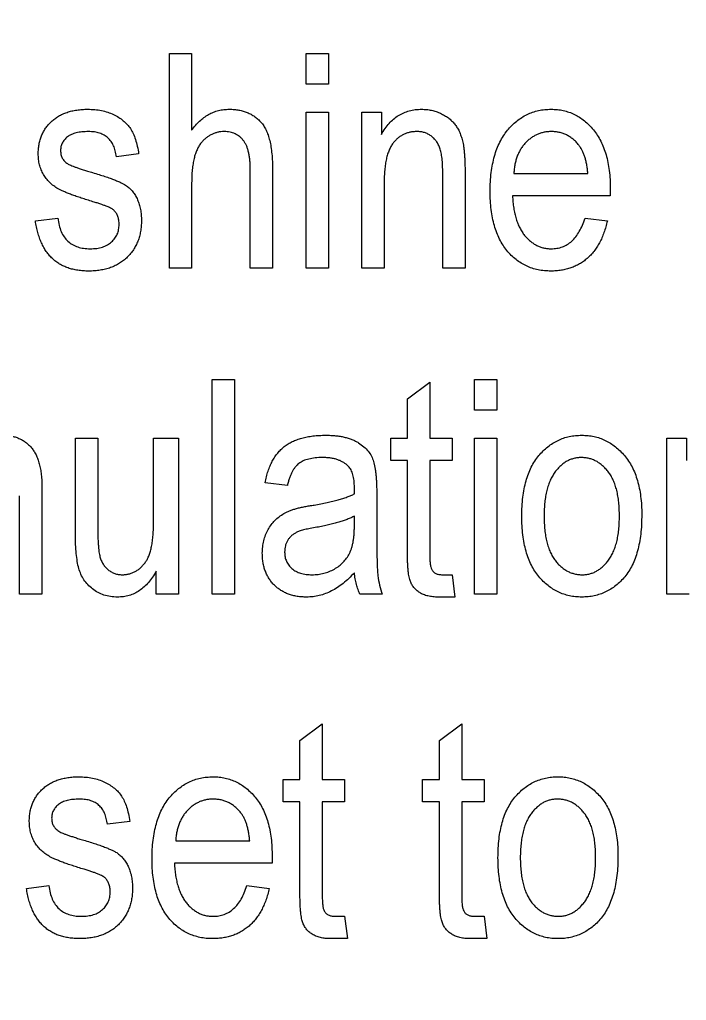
# Model space of a CAD drawing. Header units: millimetres. Extents: x -34 to 34, y -34 to 34.
# Drawn here: x 10.5 to 16.08, y -9.38 to -1.17 of the extents above; entities that cross this region are included whole.
import ezdxf

# ---------------------------------------------------------------- set-up
doc = ezdxf.new("R2010")
doc.units = ezdxf.units.MM

msp = doc.modelspace()

# ---------------------------------------------------------------- linework, layer by layer
at = {"color": 7, "linetype": 'Continuous', "lineweight": 25}
for p, q in [((11.7566, -3.2537), (11.7566, -1.4558)), ((11.7566, -1.4558), (11.9434, -1.4558)), ((11.9434, -1.4558), (11.9434, -2.0986)), ((12.9007, -1.7127), (12.9007, -1.4558)), ((12.9007, -1.4558), (13.0875, -1.4558)), ((13.0875, -1.4558), (13.0875, -1.7127)), ((13.0875, -1.7127), (12.9007, -1.7127)), ((12.9007, -3.2537), (12.9007, -1.9462)), ((12.9007, -1.9462), (13.0875, -1.9462)), ((13.0875, -1.9462), (13.0875, -3.2537)), ((13.3676, -3.2537), (13.3676, -1.9462)), ((13.3676, -1.9462), (13.5311, -1.9462)), ((13.5311, -1.9462), (13.5311, -2.1329)), ((11.4998, -2.2964), (11.313, -2.3197)), ((12.4337, -3.2537), (12.4337, -2.4266)), ((12.6205, -2.4288), (12.6205, -3.2537)), ((14.0447, -3.2537), (14.0447, -2.4591)), ((14.2315, -2.4532), (14.2315, -3.2537)), ((14.6398, -2.4598), (15.2589, -2.4598)), ((11.9434, -2.5397), (11.9434, -3.2537)), ((13.5544, -2.5401), (13.5544, -3.2537)), ((15.4467, -2.589), (15.4456, -2.6466)), ((15.4456, -2.6466), (14.6284, -2.6466)), ((10.6359, -2.8567), (10.8227, -2.8334)), ((15.2355, -2.8334), (15.4223, -2.8567)), ((11.9434, -3.2537), (11.7566, -3.2537)), ((12.6205, -3.2537), (12.4337, -3.2537)), ((13.0875, -3.2537), (12.9007, -3.2537)), ((13.5544, -3.2537), (13.3676, -3.2537)), ((14.2315, -3.2537), (14.0447, -3.2537)), ((12.1146, -5.9815), (12.1146, -4.1836)), ((12.1146, -4.1836), (12.3014, -4.1836)), ((12.3014, -4.1836), (12.3014, -5.9815)), ((14.3093, -4.4405), (14.3093, -4.1836)), ((14.3093, -4.1836), (14.4961, -4.1836)), ((14.4961, -4.1836), (14.4961, -4.4405)), ((13.749, -4.3471), (13.9357, -4.207)), ((13.9357, -4.207), (13.9357, -4.6739)), ((13.749, -4.6739), (13.749, -4.3471)), ((14.4961, -4.4405), (14.3093, -4.4405)), ((10.9705, -5.4802), (10.9705, -4.6739)), ((10.9705, -4.6739), (11.1573, -4.6739)), ((11.1573, -4.6739), (11.1573, -5.3977)), ((11.6243, -5.3733), (11.6243, -4.6739)), ((11.6243, -4.6739), (11.8344, -4.6739)), ((11.8344, -4.6739), (11.8344, -5.9815)), ((13.6089, -4.8607), (13.6089, -4.6739)), ((13.6089, -4.6739), (13.749, -4.6739)), ((13.9357, -4.6739), (14.1225, -4.6739)), ((14.1225, -4.6739), (14.1225, -4.8607)), ((14.3093, -4.6739), (14.4961, -4.6739)), ((14.3093, -5.9815), (14.3093, -4.6739)), ((14.4961, -4.6739), (14.4961, -5.9815)), ((15.9204, -4.6739), (16.0838, -4.6739)), ((15.9204, -5.9815), (15.9204, -4.6739)), ((16.0838, -4.6739), (16.0838, -4.8607)), ((13.749, -4.8607), (13.6089, -4.8607)), ((13.749, -5.6075), (13.749, -4.8607)), ((14.1225, -4.8607), (13.9357, -4.8607)), ((13.9357, -4.8607), (13.9357, -5.6349)), ((10.6903, -5.088), (10.6903, -5.9815)), ((12.745, -5.0709), (12.5582, -5.0475)), ((13.3053, -5.1409), (13.3053, -5.0877)), ((10.5035, -5.9815), (10.5035, -5.1584)), ((13.4921, -5.142), (13.4921, -5.4361)), ((13.3053, -5.4054), (13.3053, -5.3277)), ((11.6476, -5.9815), (11.6476, -5.7874)), ((14.0412, -5.818), (14.1225, -5.818)), ((14.1225, -5.818), (14.1459, -6.0048)), ((10.6903, -5.9815), (10.5035, -5.9815)), ((11.8344, -5.9815), (11.6476, -5.9815)), ((12.3014, -5.9815), (12.1146, -5.9815)), ((13.5388, -5.9815), (13.352, -5.9815)), ((14.4961, -5.9815), (14.3093, -5.9815)), ((16.1071, -5.9815), (15.9204, -5.9815)), ((14.1459, -6.0048), (14.0076, -6.0048)), ((12.8494, -7.2052), (13.0361, -7.0651)), ((13.0361, -7.0651), (13.0361, -7.5321)), ((14.0168, -7.2052), (14.2036, -7.0651)), ((14.2036, -7.0651), (14.2036, -7.5321)), ((12.8494, -7.5321), (12.8494, -7.2052)), ((14.0168, -7.5321), (14.0168, -7.2052)), ((12.7093, -7.7189), (12.7093, -7.5321)), ((12.7093, -7.5321), (12.8494, -7.5321)), ((13.0361, -7.5321), (13.2229, -7.5321)), ((13.2229, -7.5321), (13.2229, -7.7189)), ((13.8767, -7.7189), (13.8767, -7.5321)), ((13.8767, -7.5321), (14.0168, -7.5321)), ((14.2036, -7.5321), (14.3903, -7.5321)), ((14.3903, -7.5321), (14.3903, -7.7189)), ((12.8494, -7.7189), (12.7093, -7.7189)), ((12.8494, -8.4656), (12.8494, -7.7189)), ((13.2229, -7.7189), (13.0361, -7.7189)), ((13.0361, -7.7189), (13.0361, -8.493)), ((14.0168, -7.7189), (13.8767, -7.7189)), ((14.0168, -8.4656), (14.0168, -7.7189)), ((14.2036, -7.7189), (14.2036, -8.493)), ((14.3903, -7.7189), (14.2036, -7.7189)), ((11.4251, -7.8823), (11.2383, -7.9057)), ((11.81, -8.0457), (12.4291, -8.0457)), ((12.617, -8.1749), (12.6159, -8.2325)), ((12.6159, -8.2325), (11.7987, -8.2325)), ((10.5612, -8.4427), (10.748, -8.4193)), ((12.4057, -8.4193), (12.5925, -8.4427)), ((13.1416, -8.6761), (13.2229, -8.6761)), ((13.2229, -8.6761), (13.2463, -8.8629)), ((14.309, -8.6761), (14.3903, -8.6761)), ((14.3903, -8.6761), (14.4137, -8.8629)), ((13.2463, -8.8629), (13.108, -8.8629)), ((14.4137, -8.8629), (14.2754, -8.8629))]:
    msp.add_line(p, q, dxfattribs=at)
at = {"color": 7, "linetype": 'Continuous'}
msp.add_circle((0, 0), 34, dxfattribs=at)
at = {"color": 7, "linetype": 'Continuous', "lineweight": 25}
for points, knots in [([(10.6592, -2.2956), (10.6596, -2.2821), (10.6603, -2.2557), (10.6656, -2.217), (10.6738, -2.1802), (10.6858, -2.1452), (10.7018, -2.1127), (10.7204, -2.0817), (10.7429, -2.0527), (10.7687, -2.0259), (10.7973, -2.0013), (10.8292, -1.9805), (10.8635, -1.9625), (10.9006, -1.9479), (10.9402, -1.9366), (10.9823, -1.9288), (11.0271, -1.9234), (11.0578, -1.923), (11.0737, -1.9228)], [0, 0, 0, 0, 0.0644363, 0.1258667, 0.1859381, 0.2442597, 0.3015808, 0.3585695, 0.4164512, 0.4759233, 0.5359947, 0.5958276, 0.6573018, 0.7202999, 0.7854602, 0.8533603, 0.9245748, 1, 1, 1, 1]), ([(11.0737, -1.9228), (11.0935, -1.9234), (11.1321, -1.9246), (11.1883, -1.9325), (11.2406, -1.9465), (11.2889, -1.9657), (11.3329, -1.9893), (11.3715, -2.0172), (11.4048, -2.0488), (11.433, -2.0847), (11.456, -2.1269), (11.4747, -2.1763), (11.4901, -2.2335), (11.4964, -2.2746), (11.4998, -2.2964)], [0, 0, 0, 0, 0.094098, 0.183224, 0.267982, 0.350533, 0.429223, 0.50396, 0.575737, 0.645979, 0.719792, 0.80267, 0.895821, 1, 1, 1, 1]), ([(11.9434, -2.0986), (11.9539, -2.0847), (11.9745, -2.0576), (12.0089, -2.0215), (12.0457, -1.9914), (12.0842, -1.9662), (12.125, -1.9468), (12.1677, -1.9327), (12.2127, -1.9246), (12.2434, -1.9234), (12.259, -1.9228)], [0, 0, 0, 0, 0.139469, 0.271137, 0.396529, 0.517824, 0.63709, 0.755446, 0.875647, 1, 1, 1, 1]), ([(12.259, -1.9228), (12.2726, -1.9232), (12.2991, -1.9238), (12.3378, -1.9291), (12.3744, -1.9374), (12.4089, -1.949), (12.441, -1.9646), (12.4708, -1.9835), (12.4986, -2.0058), (12.5244, -2.0313), (12.5474, -2.0618), (12.5671, -2.0977), (12.5838, -2.1392), (12.5975, -2.1864), (12.608, -2.2391), (12.6149, -2.2975), (12.6199, -2.3612), (12.6203, -2.4057), (12.6205, -2.4288)], [0, 0, 0, 0, 0.057444, 0.11172, 0.164296, 0.215175, 0.264674, 0.314426, 0.363638, 0.414362, 0.467035, 0.523919, 0.586431, 0.655337, 0.730601, 0.812712, 0.902626, 1, 1, 1, 1]), ([(13.5311, -2.1329), (13.541, -2.1161), (13.5603, -2.0837), (13.5946, -2.0404), (13.6323, -2.0041), (13.6732, -1.9741), (13.7174, -1.9507), (13.7652, -1.9348), (13.8158, -1.9246), (13.8507, -1.9234), (13.8685, -1.9228)], [0, 0, 0, 0, 0.1396002, 0.2696963, 0.3940514, 0.5136611, 0.6316347, 0.7502744, 0.8726736, 1, 1, 1, 1]), ([(13.8685, -1.9228), (13.8825, -1.9232), (13.9101, -1.9241), (13.9506, -1.9304), (13.9895, -1.9409), (14.0262, -1.9561), (14.0605, -1.9742), (14.0921, -1.9945), (14.1193, -2.0185), (14.144, -2.0446), (14.1649, -2.0744), (14.1835, -2.1078), (14.198, -2.1458), (14.2084, -2.1801), (14.2152, -2.2105), (14.2193, -2.2366), (14.2236, -2.2656), (14.2261, -2.2976), (14.229, -2.3323), (14.2301, -2.3701), (14.2314, -2.4107), (14.2315, -2.4388), (14.2315, -2.4532)], [0, 0, 0, 0, 0.057076, 0.112243, 0.166711, 0.220738, 0.273946, 0.324397, 0.373587, 0.421633, 0.470319, 0.521782, 0.576728, 0.63569, 0.667677, 0.703855, 0.743388, 0.787184, 0.834397, 0.885486, 0.941017, 1, 1, 1, 1]), ([(14.4417, -2.6108), (14.442, -2.5837), (14.4427, -2.5309), (14.4498, -2.4543), (14.461, -2.3826), (14.4764, -2.3159), (14.497, -2.2543), (14.5217, -2.1975), (14.551, -2.1455), (14.5849, -2.0988), (14.6226, -2.0577), (14.6624, -2.0217), (14.7047, -1.9909), (14.7497, -1.9662), (14.7969, -1.9465), (14.8467, -1.9327), (14.8989, -1.9246), (14.9344, -1.9234), (14.9524, -1.9228)], [0, 0, 0, 0, 0.084514, 0.164397, 0.239575, 0.310424, 0.377514, 0.441638, 0.503055, 0.562996, 0.620921, 0.676452, 0.730182, 0.783428, 0.835913, 0.88941, 0.943848, 1, 1, 1, 1]), ([(14.9524, -1.9228), (14.9697, -1.9233), (15.0038, -1.9241), (15.0537, -1.9324), (15.1014, -1.946), (15.147, -1.9647), (15.1903, -1.9888), (15.231, -2.0189), (15.2699, -2.0537), (15.3063, -2.0938), (15.3395, -2.139), (15.3685, -2.1892), (15.3924, -2.2445), (15.4127, -2.3041), (15.4276, -2.3686), (15.4391, -2.4378), (15.4455, -2.5119), (15.4463, -2.5628), (15.4467, -2.589)], [0, 0, 0, 0, 0.05571, 0.109694, 0.162658, 0.215196, 0.268175, 0.32202, 0.377796, 0.436048, 0.496318, 0.558287, 0.622502, 0.689912, 0.760814, 0.835862, 0.91572, 1, 1, 1, 1]), ([(11.0802, -2.1096), (11.0617, -2.1101), (11.027, -2.111), (10.9786, -2.1194), (10.9372, -2.1327), (10.9037, -2.1527), (10.878, -2.1771), (10.8595, -2.2049), (10.8479, -2.236), (10.8467, -2.2581), (10.846, -2.2694)], [0, 0, 0, 0, 0.174448, 0.326882, 0.461347, 0.581638, 0.691071, 0.792789, 0.893938, 1, 1, 1, 1]), ([(11.313, -2.3197), (11.3104, -2.3032), (11.3056, -2.2718), (11.2911, -2.2282), (11.27, -2.1916), (11.2436, -2.1609), (11.2107, -2.1377), (11.1722, -2.1211), (11.128, -2.1112), (11.0967, -2.1101), (11.0802, -2.1096)], [0, 0, 0, 0, 0.1428901, 0.2715776, 0.3904694, 0.5025713, 0.6152082, 0.7321897, 0.8591868, 1, 1, 1, 1]), ([(12.2163, -2.1096), (12.207, -2.1099), (12.1886, -2.1105), (12.1616, -2.1147), (12.1358, -2.1228), (12.1108, -2.1328), (12.0872, -2.1466), (12.0642, -2.1626), (12.0428, -2.1822), (12.0221, -2.2045), (12.0031, -2.2307), (11.9873, -2.2617), (11.9733, -2.2968), (11.9627, -2.3367), (11.9539, -2.3809), (11.948, -2.4298), (11.9437, -2.4832), (11.9435, -2.5204), (11.9434, -2.5397)], [0, 0, 0, 0, 0.04841, 0.096097, 0.142584, 0.189362, 0.236938, 0.285298, 0.335747, 0.38842, 0.444027, 0.504346, 0.570021, 0.641321, 0.719788, 0.805709, 0.898842, 1, 1, 1, 1]), ([(12.4337, -2.4266), (12.4336, -2.413), (12.4335, -2.3867), (12.4303, -2.3487), (12.4264, -2.3137), (12.4195, -2.2817), (12.4118, -2.2526), (12.4021, -2.2263), (12.3897, -2.2036), (12.3764, -2.1833), (12.3611, -2.1659), (12.3443, -2.151), (12.3264, -2.1381), (12.3072, -2.1272), (12.2864, -2.1193), (12.2641, -2.114), (12.2407, -2.11), (12.2246, -2.1097), (12.2163, -2.1096)], [0, 0, 0, 0, 0.09359, 0.180738, 0.261569, 0.335796, 0.405117, 0.468581, 0.527262, 0.582644, 0.634754, 0.686237, 0.736547, 0.786292, 0.837339, 0.889011, 0.943131, 1, 1, 1, 1]), ([(13.8299, -2.1096), (13.8196, -2.1098), (13.7995, -2.1103), (13.7703, -2.1152), (13.7426, -2.1229), (13.7166, -2.1336), (13.6919, -2.147), (13.6692, -2.1641), (13.6478, -2.1838), (13.6285, -2.2071), (13.6105, -2.2337), (13.5954, -2.2649), (13.5827, -2.3003), (13.5722, -2.3398), (13.5644, -2.3837), (13.5586, -2.432), (13.5549, -2.4846), (13.5546, -2.5211), (13.5544, -2.5401)], [0, 0, 0, 0, 0.053032, 0.104144, 0.15326, 0.201625, 0.249892, 0.298577, 0.348552, 0.40047, 0.45504, 0.51483, 0.579268, 0.649788, 0.726724, 0.810576, 0.901604, 1, 1, 1, 1]), ([(14.0447, -2.4591), (14.0445, -2.4367), (14.044, -2.3951), (14.04, -2.3373), (14.0325, -2.2894), (14.0225, -2.2499), (14.0085, -2.2175), (13.9916, -2.1895), (13.9709, -2.1656), (13.9471, -2.1455), (13.9209, -2.1293), (13.8922, -2.1179), (13.8617, -2.1107), (13.8406, -2.11), (13.8299, -2.1096)], [0, 0, 0, 0, 0.144217, 0.268382, 0.372345, 0.456741, 0.530103, 0.599047, 0.666277, 0.732998, 0.799118, 0.864162, 0.930883, 1, 1, 1, 1]), ([(14.9531, -2.1096), (14.9428, -2.1099), (14.9224, -2.1104), (14.8923, -2.1147), (14.8636, -2.1228), (14.8357, -2.1326), (14.8095, -2.1465), (14.7839, -2.1625), (14.7599, -2.1821), (14.737, -2.2042), (14.7159, -2.2288), (14.6976, -2.2558), (14.6815, -2.2846), (14.6679, -2.3156), (14.657, -2.3488), (14.6488, -2.3841), (14.6423, -2.4212), (14.6406, -2.4468), (14.6398, -2.4598)], [0, 0, 0, 0, 0.059496, 0.117439, 0.173917, 0.230546, 0.287144, 0.344361, 0.403544, 0.464857, 0.527346, 0.58921, 0.652435, 0.71661, 0.783604, 0.852624, 0.924924, 1, 1, 1, 1]), ([(15.1837, -2.2234), (15.1761, -2.2144), (15.1611, -2.1967), (15.1363, -2.1731), (15.1093, -2.1538), (15.0812, -2.1374), (15.0514, -2.1251), (15.0201, -2.1157), (14.9871, -2.1107), (14.9646, -2.11), (14.9531, -2.1096)], [0, 0, 0, 0, 0.132804, 0.260544, 0.383948, 0.505265, 0.625434, 0.746635, 0.871231, 1, 1, 1, 1]), ([(11.1174, -2.6966), (11.1004, -2.6914), (11.0677, -2.6815), (11.0209, -2.6664), (10.9783, -2.6524), (10.9398, -2.6385), (10.9057, -2.6249), (10.8752, -2.6127), (10.8489, -2.6008), (10.82, -2.5854), (10.7884, -2.5647), (10.755, -2.5363), (10.7263, -2.5037), (10.702, -2.4679), (10.6832, -2.4286), (10.669, -2.3867), (10.661, -2.3419), (10.6598, -2.3112), (10.6592, -2.2956)], [0, 0, 0, 0, 0.080348, 0.154086, 0.221746, 0.283008, 0.338429, 0.387637, 0.431089, 0.468395, 0.535347, 0.601101, 0.665615, 0.730436, 0.795703, 0.861629, 0.92964, 1, 1, 1, 1]), ([(10.846, -2.2694), (10.8466, -2.2803), (10.8478, -2.3017), (10.8599, -2.3316), (10.8787, -2.3581), (10.8961, -2.3712), (10.9051, -2.3781)], [0, 0, 0, 0, 0.253335, 0.496023, 0.737057, 1, 1, 1, 1]), ([(15.2589, -2.4598), (15.2576, -2.447), (15.2553, -2.4222), (15.2497, -2.3863), (15.2431, -2.3529), (15.2341, -2.322), (15.2242, -2.2936), (15.2122, -2.2678), (15.1994, -2.2442), (15.1889, -2.2302), (15.1837, -2.2234)], [0, 0, 0, 0, 0.153117, 0.296903, 0.433148, 0.55985, 0.680043, 0.79167, 0.898167, 1, 1, 1, 1]), ([(10.9051, -2.3781), (10.9087, -2.3802), (10.9172, -2.3852), (10.9326, -2.3923), (10.9524, -2.4003), (10.9765, -2.4088), (11.0047, -2.4189), (11.0374, -2.4292), (11.0744, -2.4411), (11.1006, -2.4488), (11.1145, -2.4529)], [0, 0, 0, 0, 0.056472, 0.132657, 0.228152, 0.343167, 0.4768, 0.631658, 0.805172, 1, 1, 1, 1]), ([(11.1145, -2.4529), (11.1325, -2.4583), (11.1668, -2.4686), (11.2155, -2.4843), (11.2589, -2.4992), (11.2972, -2.5133), (11.3302, -2.5268), (11.3578, -2.5396), (11.3808, -2.5508), (11.4036, -2.5661), (11.4274, -2.5862), (11.4522, -2.6135), (11.4734, -2.6449), (11.4913, -2.68), (11.5053, -2.7189), (11.5162, -2.7611), (11.5217, -2.8071), (11.5226, -2.8388), (11.5231, -2.8553)], [0, 0, 0, 0, 0.088802, 0.169044, 0.241298, 0.305599, 0.36146, 0.409493, 0.449546, 0.481868, 0.538906, 0.596212, 0.655284, 0.717158, 0.781997, 0.850081, 0.922425, 1, 1, 1, 1]), ([(14.9506, -3.277), (14.9321, -3.2766), (14.8957, -3.2757), (14.8425, -3.2674), (14.792, -3.2541), (14.7444, -3.2347), (14.6994, -3.2107), (14.6569, -3.1812), (14.6176, -3.146), (14.581, -3.1058), (14.5481, -3.0604), (14.5197, -3.01), (14.495, -2.9552), (14.4755, -2.8953), (14.4602, -2.8309), (14.4495, -2.7617), (14.4428, -2.6878), (14.4421, -2.637), (14.4417, -2.6108)], [0, 0, 0, 0, 0.058734, 0.115345, 0.170494, 0.224181, 0.278063, 0.332137, 0.387914, 0.445297, 0.504439, 0.565292, 0.628705, 0.694986, 0.764829, 0.838697, 0.916978, 1, 1, 1, 1]), ([(11.2936, -2.7688), (11.2907, -2.7663), (11.2838, -2.7605), (11.2706, -2.7529), (11.254, -2.7444), (11.2338, -2.7357), (11.2098, -2.7268), (11.1823, -2.7167), (11.1511, -2.7067), (11.129, -2.7001), (11.1174, -2.6966)], [0, 0, 0, 0, 0.061004, 0.141395, 0.237691, 0.352034, 0.486513, 0.638401, 0.810736, 1, 1, 1, 1]), ([(14.6284, -2.6466), (14.6296, -2.6644), (14.6317, -2.6989), (14.6386, -2.7489), (14.6469, -2.7958), (14.6588, -2.8389), (14.6725, -2.8789), (14.6889, -2.9156), (14.7078, -2.949), (14.7295, -2.9786), (14.7528, -3.0049), (14.7776, -3.0276), (14.8037, -3.0467), (14.8309, -3.0625), (14.8592, -3.0752), (14.8889, -3.0839), (14.9199, -3.0891), (14.941, -3.0899), (14.9517, -3.0902)], [0, 0, 0, 0, 0.087615, 0.170302, 0.248233, 0.321396, 0.390473, 0.456094, 0.518813, 0.578779, 0.636426, 0.691492, 0.744156, 0.795371, 0.845741, 0.896295, 0.947255, 1, 1, 1, 1]), ([(11.3363, -2.8874), (11.3359, -2.8753), (11.3352, -2.8523), (11.327, -2.8199), (11.3135, -2.7916), (11.3002, -2.7763), (11.2936, -2.7688)], [0, 0, 0, 0, 0.280002, 0.533179, 0.769121, 1, 1, 1, 1]), ([(11.0813, -3.277), (11.0657, -3.2766), (11.0354, -3.2758), (10.9909, -3.2712), (10.9491, -3.2627), (10.9095, -3.2516), (10.8728, -3.2365), (10.8383, -3.2186), (10.8067, -3.1969), (10.7771, -3.1724), (10.7506, -3.1441), (10.7262, -3.1129), (10.7049, -3.0781), (10.6857, -3.0402), (10.6694, -2.999), (10.6556, -2.9544), (10.6438, -2.9068), (10.6385, -2.8737), (10.6359, -2.8567)], [0, 0, 0, 0, 0.068598, 0.133768, 0.196572, 0.256229, 0.314602, 0.370895, 0.427188, 0.483069, 0.539889, 0.597519, 0.657405, 0.719194, 0.784329, 0.852247, 0.924462, 1, 1, 1, 1]), ([(10.8227, -2.8334), (10.8258, -2.8538), (10.8318, -2.8926), (10.8498, -2.9461), (10.8745, -2.9914), (10.9067, -3.0283), (10.9454, -3.0565), (10.9901, -3.0763), (11.0403, -3.0881), (11.0757, -3.0895), (11.0941, -3.0902)], [0, 0, 0, 0, 0.14866, 0.28179, 0.404034, 0.51815, 0.630888, 0.74606, 0.86749, 1, 1, 1, 1]), ([(11.5231, -2.8553), (11.5228, -2.8706), (11.5221, -2.9007), (11.5167, -2.9447), (11.5069, -2.9863), (11.4945, -3.026), (11.4773, -3.0632), (11.457, -3.0983), (11.4327, -3.1309), (11.405, -3.1612), (11.3741, -3.1885), (11.3404, -3.2124), (11.3038, -3.2322), (11.2646, -3.2487), (11.2225, -3.2614), (11.1778, -3.2704), (11.1305, -3.276), (11.098, -3.2767), (11.0813, -3.277)], [0, 0, 0, 0, 0.066737, 0.130739, 0.192622, 0.252706, 0.311442, 0.370262, 0.428902, 0.488462, 0.548455, 0.608072, 0.667754, 0.729187, 0.792805, 0.858714, 0.927446, 1, 1, 1, 1]), ([(15.4223, -2.8567), (15.4183, -2.8736), (15.4104, -2.9066), (15.3949, -2.9539), (15.3776, -2.9983), (15.3574, -3.0392), (15.3351, -3.077), (15.3107, -3.1119), (15.2836, -3.1435), (15.254, -3.1715), (15.2225, -3.1964), (15.1891, -3.2182), (15.1538, -3.2364), (15.1165, -3.251), (15.0777, -3.2627), (15.037, -3.2712), (14.9943, -3.2758), (14.9653, -3.2766), (14.9506, -3.277)], [0, 0, 0, 0, 0.075174, 0.14731, 0.216045, 0.281929, 0.345137, 0.40652, 0.466426, 0.525438, 0.583328, 0.640593, 0.698215, 0.755575, 0.814041, 0.873896, 0.936055, 1, 1, 1, 1]), ([(14.9517, -3.0902), (14.968, -3.0895), (15, -3.0881), (15.046, -3.0756), (15.0881, -3.0552), (15.1262, -3.0266), (15.1601, -2.9897), (15.1895, -2.9448), (15.2157, -2.8923), (15.2287, -2.8536), (15.2355, -2.8334)], [0, 0, 0, 0, 0.118665, 0.231916, 0.342835, 0.456337, 0.575618, 0.704131, 0.845043, 1, 1, 1, 1]), ([(11.0941, -3.0902), (11.1124, -3.0896), (11.147, -3.0884), (11.1958, -3.0777), (11.2383, -3.0601), (11.2734, -3.0343), (11.3013, -3.0035), (11.3222, -2.9686), (11.3341, -2.9291), (11.3356, -2.9016), (11.3363, -2.8874)], [0, 0, 0, 0, 0.15427, 0.291956, 0.41929, 0.539779, 0.656024, 0.767785, 0.880428, 1, 1, 1, 1]), ([(10.3605, -4.6506), (10.373, -4.6508), (10.3973, -4.6512), (10.4327, -4.6566), (10.4662, -4.6645), (10.4978, -4.6756), (10.5268, -4.6911), (10.5544, -4.7088), (10.5797, -4.7302), (10.6028, -4.7549), (10.6237, -4.783), (10.6418, -4.8151), (10.6564, -4.8513), (10.6694, -4.8909), (10.6786, -4.9348), (10.6856, -4.9823), (10.6895, -5.0338), (10.69, -5.0695), (10.6903, -5.088)], [0, 0, 0, 0, 0.059735, 0.117086, 0.171872, 0.225368, 0.277453, 0.329879, 0.382627, 0.436445, 0.492507, 0.550938, 0.613103, 0.680096, 0.751376, 0.828259, 0.911021, 1, 1, 1, 1]), ([(12.5582, -5.0475), (12.5618, -5.0308), (12.5688, -4.9983), (12.5821, -4.9514), (12.5986, -4.9082), (12.6174, -4.8685), (12.6388, -4.8323), (12.6624, -4.7995), (12.6893, -4.7708), (12.7183, -4.7448), (12.7505, -4.7223), (12.7859, -4.703), (12.8247, -4.6871), (12.8663, -4.6734), (12.9114, -4.6635), (12.9596, -4.6557), (13.0112, -4.6514), (13.0467, -4.6509), (13.0649, -4.6506)], [0, 0, 0, 0, 0.071672, 0.139658, 0.204097, 0.265719, 0.323825, 0.380059, 0.434943, 0.488801, 0.543017, 0.599418, 0.657508, 0.718663, 0.78303, 0.85123, 0.923435, 1, 1, 1, 1]), ([(13.0649, -4.6506), (13.0792, -4.6508), (13.1068, -4.6513), (13.1471, -4.6543), (13.185, -4.6588), (13.2207, -4.6657), (13.2538, -4.675), (13.285, -4.6853), (13.3136, -4.6981), (13.3474, -4.7179), (13.3846, -4.7453), (13.422, -4.7825), (13.4494, -4.8245), (13.4644, -4.8626), (13.4724, -4.8955), (13.478, -4.9227), (13.4822, -4.9529), (13.4858, -4.9856), (13.4887, -5.021), (13.4909, -5.0589), (13.4919, -5.0996), (13.4921, -5.1275), (13.4921, -5.142)], [0, 0, 0, 0, 0.055824, 0.108429, 0.15842, 0.205566, 0.250578, 0.293416, 0.334193, 0.373299, 0.446944, 0.515076, 0.578842, 0.641994, 0.674963, 0.711445, 0.750973, 0.794165, 0.840588, 0.890275, 0.943238, 1, 1, 1, 1]), ([(14.7062, -5.3277), (14.7067, -5.3006), (14.7074, -5.2479), (14.7139, -5.1716), (14.7254, -5.1005), (14.7402, -5.0343), (14.7605, -4.9733), (14.7847, -4.9173), (14.8137, -4.8665), (14.847, -4.8211), (14.8839, -4.7811), (14.923, -4.746), (14.9649, -4.7168), (15.0088, -4.6924), (15.0553, -4.6737), (15.1041, -4.6602), (15.1554, -4.6519), (15.1904, -4.6511), (15.2082, -4.6506)], [0, 0, 0, 0, 0.0857885, 0.1664595, 0.2420111, 0.3134663, 0.3807164, 0.4449487, 0.5060989, 0.5652478, 0.6226765, 0.6777026, 0.7312604, 0.7839272, 0.8362008, 0.88929, 0.9437894, 1, 1, 1, 1]), ([(15.2082, -4.6506), (15.2258, -4.651), (15.2602, -4.6519), (15.3108, -4.6602), (15.359, -4.6738), (15.4054, -4.6923), (15.449, -4.7169), (15.4909, -4.746), (15.5301, -4.7812), (15.5671, -4.8211), (15.6014, -4.866), (15.6303, -4.9163), (15.6555, -4.9711), (15.6752, -5.0307), (15.6909, -5.0949), (15.702, -5.1638), (15.7091, -5.2374), (15.7099, -5.2882), (15.7102, -5.3142)], [0, 0, 0, 0, 0.056299, 0.110484, 0.164018, 0.2171, 0.270239, 0.324625, 0.380501, 0.439083, 0.499299, 0.561252, 0.625211, 0.69239, 0.762761, 0.837168, 0.916399, 1, 1, 1, 1]), ([(13.0387, -4.8374), (13.0179, -4.8378), (12.9792, -4.8385), (12.9251, -4.8482), (12.8788, -4.8629), (12.8462, -4.8815), (12.8246, -4.9002), (12.8097, -4.9165), (12.7962, -4.9358), (12.7838, -4.9576), (12.772, -4.9819), (12.7621, -5.0092), (12.7524, -5.0389), (12.7475, -5.06), (12.745, -5.0709)], [0, 0, 0, 0, 0.148259, 0.277447, 0.392322, 0.49422, 0.543638, 0.596671, 0.652267, 0.711588, 0.776271, 0.845196, 0.920134, 1, 1, 1, 1]), ([(13.2554, -4.9111), (13.2493, -4.9052), (13.2371, -4.8933), (13.2156, -4.8784), (13.1918, -4.8656), (13.1658, -4.855), (13.1374, -4.8469), (13.1065, -4.8418), (13.0734, -4.8378), (13.0505, -4.8375), (13.0387, -4.8374)], [0, 0, 0, 0, 0.107542, 0.217679, 0.332152, 0.451075, 0.575251, 0.707563, 0.849518, 1, 1, 1, 1]), ([(15.2035, -4.8374), (15.1929, -4.8377), (15.172, -4.8383), (15.1414, -4.8445), (15.112, -4.854), (15.0836, -4.8672), (15.0564, -4.8845), (15.0309, -4.9059), (15.0064, -4.9309), (14.9829, -4.9593), (14.9618, -4.9919), (14.9431, -5.0283), (14.9275, -5.0687), (14.9148, -5.1129), (14.905, -5.1609), (14.8983, -5.2129), (14.8938, -5.2686), (14.8933, -5.3071), (14.893, -5.327)], [0, 0, 0, 0, 0.049208, 0.096939, 0.14444, 0.192437, 0.241939, 0.293272, 0.347178, 0.404151, 0.464138, 0.527023, 0.593715, 0.664842, 0.74037, 0.821268, 0.90793, 1, 1, 1, 1]), ([(15.5234, -5.327), (15.5232, -5.307), (15.5227, -5.2684), (15.5181, -5.2125), (15.5116, -5.1604), (15.5012, -5.1124), (15.4887, -5.0681), (15.4724, -5.0279), (15.4542, -4.9912), (15.4323, -4.9589), (15.4086, -4.9305), (15.3835, -4.9055), (15.357, -4.8845), (15.3291, -4.8671), (15.2996, -4.8539), (15.2688, -4.8444), (15.2366, -4.8383), (15.2146, -4.8377), (15.2035, -4.8374)], [0, 0, 0, 0, 0.091482, 0.177065, 0.256957, 0.332205, 0.401911, 0.467978, 0.530577, 0.589659, 0.646279, 0.700302, 0.751512, 0.801343, 0.850264, 0.899299, 0.949177, 1, 1, 1, 1]), ([(13.3053, -5.0877), (13.3053, -5.0776), (13.3051, -5.0582), (13.3023, -5.0303), (13.2989, -5.0046), (13.2936, -4.9812), (13.2861, -4.9604), (13.2778, -4.9415), (13.2677, -4.9249), (13.2594, -4.9156), (13.2554, -4.9111)], [0, 0, 0, 0, 0.161267, 0.309516, 0.446865, 0.574548, 0.691884, 0.800555, 0.903503, 1, 1, 1, 1]), ([(12.9697, -5.2343), (12.9882, -5.2311), (13.024, -5.225), (13.0754, -5.2143), (13.1231, -5.2035), (13.1668, -5.1918), (13.2071, -5.1802), (13.2433, -5.1678), (13.2761, -5.1553), (13.2959, -5.1456), (13.3053, -5.1409)], [0, 0, 0, 0, 0.161132, 0.311379, 0.450631, 0.581265, 0.699834, 0.810076, 0.909893, 1, 1, 1, 1]), ([(12.5348, -5.6378), (12.5353, -5.6196), (12.5363, -5.5843), (12.5458, -5.533), (12.5606, -5.4847), (12.582, -5.44), (12.6085, -5.3994), (12.6395, -5.363), (12.6752, -5.3315), (12.7086, -5.3091), (12.7382, -5.2935), (12.7634, -5.2827), (12.7912, -5.2725), (12.8216, -5.2629), (12.8548, -5.2548), (12.8907, -5.2471), (12.9292, -5.2402), (12.956, -5.2363), (12.9697, -5.2343)], [0, 0, 0, 0, 0.082234, 0.160067, 0.235715, 0.310162, 0.38384, 0.454974, 0.526416, 0.598714, 0.636677, 0.678142, 0.722779, 0.770713, 0.82244, 0.877675, 0.937024, 1, 1, 1, 1]), ([(13.3053, -5.3277), (13.296, -5.3323), (13.2766, -5.3418), (13.2455, -5.355), (13.2111, -5.3674), (13.1734, -5.3788), (13.1326, -5.3907), (13.0885, -5.4014), (13.0413, -5.4116), (13.0088, -5.4179), (12.992, -5.4211)], [0, 0, 0, 0, 0.094992, 0.197636, 0.308786, 0.428717, 0.55824, 0.696859, 0.843641, 1, 1, 1, 1]), ([(15.2082, -6.0048), (15.1907, -6.0044), (15.156, -6.0035), (15.1052, -5.9952), (15.0566, -5.9817), (15.0104, -5.9625), (14.9664, -5.9384), (14.9247, -5.9088), (14.8854, -5.8737), (14.8485, -5.8335), (14.8147, -5.7881), (14.7856, -5.7372), (14.7611, -5.6811), (14.7407, -5.6202), (14.7251, -5.5542), (14.7145, -5.4831), (14.7073, -5.4071), (14.7066, -5.3547), (14.7062, -5.3277)], [0, 0, 0, 0, 0.055517, 0.109709, 0.162498, 0.214987, 0.267724, 0.321039, 0.376682, 0.434188, 0.493645, 0.555402, 0.619368, 0.687195, 0.758459, 0.834052, 0.914482, 1, 1, 1, 1]), ([(14.893, -5.327), (14.8933, -5.347), (14.8938, -5.3859), (14.8984, -5.4422), (14.9049, -5.4945), (14.9153, -5.5427), (14.9278, -5.5873), (14.9438, -5.6277), (14.9625, -5.6643), (14.984, -5.6968), (15.0078, -5.7253), (15.0331, -5.7499), (15.0595, -5.7709), (15.0873, -5.7883), (15.1168, -5.8015), (15.1477, -5.811), (15.1799, -5.8171), (15.2019, -5.8177), (15.213, -5.818)], [0, 0, 0, 0, 0.091829, 0.17777, 0.25803, 0.333106, 0.403186, 0.469619, 0.531579, 0.590989, 0.647479, 0.700989, 0.752082, 0.801798, 0.850607, 0.89953, 0.949294, 1, 1, 1, 1]), ([(15.7102, -5.3142), (15.7098, -5.3424), (15.709, -5.397), (15.7026, -5.4761), (15.6911, -5.5496), (15.6763, -5.6177), (15.656, -5.68), (15.6322, -5.7371), (15.6032, -5.7885), (15.5699, -5.8341), (15.5333, -5.8744), (15.4942, -5.9094), (15.4523, -5.9386), (15.4083, -5.9631), (15.3616, -5.9816), (15.3127, -5.9953), (15.2613, -6.0035), (15.2261, -6.0044), (15.2082, -6.0048)], [0, 0, 0, 0, 0.0880029, 0.1701932, 0.2473127, 0.319619, 0.3873721, 0.451254, 0.5122102, 0.5708399, 0.6272114, 0.6814696, 0.7342801, 0.7862119, 0.8381078, 0.8904561, 0.944195, 1, 1, 1, 1]), ([(15.213, -5.818), (15.2235, -5.8177), (15.2442, -5.8171), (15.2746, -5.811), (15.304, -5.8014), (15.332, -5.7879), (15.3589, -5.7703), (15.385, -5.7496), (15.4094, -5.7244), (15.4327, -5.6956), (15.4544, -5.6632), (15.473, -5.6264), (15.4886, -5.5858), (15.5012, -5.5414), (15.5116, -5.4933), (15.5181, -5.4412), (15.5227, -5.3853), (15.5232, -5.3468), (15.5234, -5.327)], [0, 0, 0, 0, 0.048586, 0.09626, 0.143167, 0.191349, 0.240317, 0.291669, 0.34551, 0.402853, 0.463077, 0.526389, 0.593526, 0.664568, 0.740121, 0.821482, 0.90804, 1, 1, 1, 1]), ([(11.1573, -5.3977), (11.1574, -5.4138), (11.1576, -5.4446), (11.1582, -5.4887), (11.1596, -5.5287), (11.1619, -5.5645), (11.1642, -5.5961), (11.1676, -5.6236), (11.171, -5.6471), (11.1768, -5.6722), (11.186, -5.6998), (11.2023, -5.7287), (11.2211, -5.7553), (11.2446, -5.7774), (11.2709, -5.7952), (11.2991, -5.8086), (11.3293, -5.8166), (11.35, -5.8175), (11.3605, -5.818)], [0, 0, 0, 0, 0.091359, 0.175113, 0.251293, 0.319245, 0.378962, 0.431928, 0.476759, 0.513694, 0.57892, 0.641169, 0.702077, 0.763267, 0.823543, 0.882371, 0.940283, 1, 1, 1, 1]), ([(11.5582, -5.7111), (11.5636, -5.7027), (11.5748, -5.685), (11.588, -5.6544), (11.5992, -5.6191), (11.6086, -5.5792), (11.6158, -5.5345), (11.6208, -5.485), (11.6236, -5.4307), (11.624, -5.393), (11.6243, -5.3733)], [0, 0, 0, 0, 0.085387, 0.18044, 0.28596, 0.403171, 0.532484, 0.67549, 0.830521, 1, 1, 1, 1]), ([(12.9518, -5.818), (12.9685, -5.8175), (13.0015, -5.8165), (13.0496, -5.8069), (13.0956, -5.7921), (13.1386, -5.7708), (13.1778, -5.7449), (13.2122, -5.7142), (13.2413, -5.6797), (13.2611, -5.6473), (13.2741, -5.6189), (13.2825, -5.5951), (13.2892, -5.569), (13.2958, -5.5409), (13.2997, -5.5102), (13.3032, -5.4773), (13.3048, -5.4422), (13.3052, -5.4179), (13.3053, -5.4054)], [0, 0, 0, 0, 0.080989, 0.159694, 0.23733, 0.314925, 0.391527, 0.46509, 0.537554, 0.610123, 0.648415, 0.689106, 0.732481, 0.779017, 0.829093, 0.882471, 0.939203, 1, 1, 1, 1]), ([(11.3222, -6.0048), (11.3027, -6.004), (11.2645, -6.0024), (11.2096, -5.9893), (11.159, -5.9678), (11.1134, -5.9383), (11.0743, -5.9017), (11.0412, -5.8606), (11.0157, -5.8147), (10.9977, -5.7633), (10.9851, -5.7051), (10.9769, -5.6385), (10.9714, -5.5625), (10.9708, -5.5087), (10.9705, -5.4802)], [0, 0, 0, 0, 0.08132, 0.158893, 0.233828, 0.30932, 0.383918, 0.456423, 0.528344, 0.60161, 0.68264, 0.775682, 0.881375, 1, 1, 1, 1]), ([(12.992, -5.4211), (12.9733, -5.4241), (12.939, -5.4297), (12.892, -5.4392), (12.8542, -5.4499), (12.8242, -5.4614), (12.8003, -5.4748), (12.78, -5.4903), (12.7623, -5.5082), (12.7478, -5.5288), (12.736, -5.5511), (12.7274, -5.5751), (12.7228, -5.6009), (12.722, -5.6186), (12.7216, -5.6276)], [0, 0, 0, 0, 0.14934, 0.275223, 0.379381, 0.460149, 0.528661, 0.595254, 0.661259, 0.727482, 0.793768, 0.860117, 0.928629, 1, 1, 1, 1]), ([(13.4921, -5.4361), (13.492, -5.4606), (13.4919, -5.5073), (13.4929, -5.5738), (13.4934, -5.6332), (13.4947, -5.6855), (13.4954, -5.7306), (13.4975, -5.7685), (13.4991, -5.7993), (13.5032, -5.8441), (13.5141, -5.9049), (13.5306, -5.956), (13.5388, -5.9815)], [0, 0, 0, 0, 0.133924, 0.254596, 0.362671, 0.4575, 0.539735, 0.608765, 0.664555, 0.707833, 0.854007, 1, 1, 1, 1]), ([(12.9062, -6.0048), (12.8925, -6.0046), (12.8656, -6.0041), (12.8263, -5.9991), (12.7891, -5.9918), (12.7542, -5.9805), (12.7211, -5.9669), (12.6904, -5.9495), (12.6616, -5.9294), (12.6355, -5.906), (12.6117, -5.8802), (12.5912, -5.8518), (12.5736, -5.8215), (12.5593, -5.7888), (12.5485, -5.754), (12.5403, -5.7172), (12.5356, -5.6782), (12.5351, -5.6514), (12.5348, -5.6378)], [0, 0, 0, 0, 0.069938, 0.136607, 0.20102, 0.262641, 0.323067, 0.382603, 0.441637, 0.501221, 0.560761, 0.619651, 0.678956, 0.739059, 0.800679, 0.864011, 0.930681, 1, 1, 1, 1]), ([(12.7216, -5.6276), (12.7222, -5.6414), (12.7232, -5.6681), (12.7358, -5.7057), (12.7548, -5.7393), (12.7821, -5.7677), (12.816, -5.7905), (12.8564, -5.8064), (12.9022, -5.8164), (12.9347, -5.8175), (12.9518, -5.818)], [0, 0, 0, 0, 0.122874, 0.236599, 0.349183, 0.464109, 0.584274, 0.71059, 0.848047, 1, 1, 1, 1]), ([(14.0076, -6.0048), (13.9922, -6.0045), (13.9629, -6.004), (13.9214, -5.9962), (13.884, -5.9855), (13.8518, -5.9687), (13.8246, -5.948), (13.8014, -5.9242), (13.7835, -5.8962), (13.7718, -5.8702), (13.7652, -5.846), (13.761, -5.8237), (13.7568, -5.7975), (13.7543, -5.7671), (13.7515, -5.7329), (13.7504, -5.6947), (13.7491, -5.6525), (13.749, -5.623), (13.749, -5.6075)], [0, 0, 0, 0, 0.082978, 0.158466, 0.227964, 0.292396, 0.353441, 0.412531, 0.471462, 0.531841, 0.565997, 0.606892, 0.654804, 0.709656, 0.771661, 0.840124, 0.916455, 1, 1, 1, 1]), ([(13.9357, -5.6349), (13.9359, -5.6512), (13.9363, -5.6807), (13.9391, -5.72), (13.9431, -5.7503), (13.9495, -5.7664), (13.9522, -5.7731)], [0, 0, 0, 0, 0.349051, 0.631075, 0.845143, 1, 1, 1, 1]), ([(11.3605, -5.818), (11.3704, -5.8176), (11.3897, -5.8168), (11.4181, -5.8122), (11.445, -5.8036), (11.4707, -5.7919), (11.4951, -5.7768), (11.5175, -5.7579), (11.5391, -5.7362), (11.5517, -5.7197), (11.5582, -5.7111)], [0, 0, 0, 0, 0.126467, 0.248159, 0.367432, 0.487375, 0.608457, 0.733563, 0.862493, 1, 1, 1, 1]), ([(11.6476, -5.7874), (11.6375, -5.8046), (11.618, -5.8379), (11.5839, -5.8825), (11.5468, -5.92), (11.5072, -5.9512), (11.4647, -5.9751), (11.4197, -5.9926), (11.3718, -6.0031), (11.3389, -6.0042), (11.3222, -6.0048)], [0, 0, 0, 0, 0.145351, 0.280358, 0.407344, 0.528382, 0.645242, 0.760901, 0.878542, 1, 1, 1, 1]), ([(13.3053, -5.8012), (13.29, -5.8173), (13.2602, -5.8485), (13.2126, -5.89), (13.1639, -5.9253), (13.1143, -5.9543), (13.0636, -5.9767), (13.0121, -5.9931), (12.9595, -6.0028), (12.924, -6.0041), (12.9062, -6.0048)], [0, 0, 0, 0, 0.1441924, 0.2803294, 0.40997, 0.5342777, 0.6535277, 0.7695142, 0.8843885, 1, 1, 1, 1]), ([(13.352, -5.9815), (13.3463, -5.9683), (13.3345, -5.9414), (13.3217, -5.8977), (13.3113, -5.8508), (13.3074, -5.8181), (13.3053, -5.8012)], [0, 0, 0, 0, 0.2300507, 0.4707251, 0.7282439, 1, 1, 1, 1]), ([(13.9522, -5.7731), (13.9566, -5.7801), (13.9654, -5.7939), (13.9866, -5.8081), (14.0123, -5.8166), (14.0311, -5.8175), (14.0412, -5.818)], [0, 0, 0, 0, 0.23382, 0.463567, 0.713334, 1, 1, 1, 1]), ([(10.5846, -7.8816), (10.5849, -7.8681), (10.5856, -7.8417), (10.5909, -7.803), (10.5991, -7.7661), (10.6111, -7.7312), (10.6271, -7.6986), (10.6457, -7.6676), (10.6682, -7.6386), (10.6941, -7.6118), (10.7227, -7.5873), (10.7545, -7.5664), (10.7889, -7.5485), (10.8259, -7.5339), (10.8655, -7.5225), (10.9077, -7.5148), (10.9524, -7.5093), (10.9832, -7.5089), (10.999, -7.5087)], [0, 0, 0, 0, 0.064436, 0.125867, 0.185938, 0.24426, 0.301581, 0.35857, 0.416451, 0.475923, 0.535995, 0.595828, 0.657302, 0.7203, 0.78546, 0.85336, 0.924575, 1, 1, 1, 1]), ([(10.999, -7.5087), (11.0188, -7.5093), (11.0575, -7.5105), (11.1136, -7.5184), (11.166, -7.5324), (11.2143, -7.5517), (11.2582, -7.5752), (11.2969, -7.6031), (11.3301, -7.6347), (11.3584, -7.6706), (11.3813, -7.7129), (11.4, -7.7622), (11.4154, -7.8194), (11.4217, -7.8606), (11.4251, -7.8823)], [0, 0, 0, 0, 0.094098, 0.183224, 0.267982, 0.350533, 0.429223, 0.50396, 0.575737, 0.645979, 0.719792, 0.80267, 0.895821, 1, 1, 1, 1]), ([(11.6119, -8.1968), (11.6123, -8.1696), (11.613, -8.1169), (11.6201, -8.0402), (11.6312, -7.9685), (11.6467, -7.9018), (11.6672, -7.8402), (11.6919, -7.7834), (11.7212, -7.7314), (11.7551, -7.6848), (11.7928, -7.6436), (11.8327, -7.6076), (11.8749, -7.5768), (11.9199, -7.5522), (11.9672, -7.5324), (12.0169, -7.5186), (12.0691, -7.5105), (12.1046, -7.5093), (12.1226, -7.5087)], [0, 0, 0, 0, 0.084514, 0.164397, 0.239575, 0.310424, 0.377514, 0.441638, 0.503055, 0.562996, 0.620921, 0.676452, 0.730182, 0.783428, 0.835913, 0.88941, 0.943848, 1, 1, 1, 1]), ([(12.1226, -7.5087), (12.1399, -7.5092), (12.174, -7.5101), (12.224, -7.5183), (12.2717, -7.5319), (12.3173, -7.5506), (12.3606, -7.5748), (12.4012, -7.6048), (12.4401, -7.6396), (12.4765, -7.6797), (12.5098, -7.7249), (12.5388, -7.7752), (12.5626, -7.8304), (12.5829, -7.89), (12.5978, -7.9546), (12.6093, -8.0238), (12.6157, -8.0978), (12.6165, -8.1487), (12.617, -8.1749)], [0, 0, 0, 0, 0.05571, 0.109694, 0.162658, 0.215196, 0.268175, 0.32202, 0.377796, 0.436048, 0.496318, 0.558287, 0.622502, 0.689912, 0.760814, 0.835862, 0.91572, 1, 1, 1, 1]), ([(14.5071, -8.1858), (14.5075, -8.1587), (14.5083, -8.1061), (14.5147, -8.0297), (14.5262, -7.9586), (14.541, -7.8924), (14.5614, -7.8314), (14.5856, -7.7754), (14.6145, -7.7246), (14.6479, -7.6792), (14.6847, -7.6393), (14.7239, -7.6041), (14.7658, -7.5749), (14.8097, -7.5505), (14.8562, -7.5318), (14.905, -7.5183), (14.9563, -7.5101), (14.9913, -7.5092), (15.0091, -7.5087)], [0, 0, 0, 0, 0.085788, 0.16646, 0.242011, 0.313466, 0.380716, 0.444949, 0.506099, 0.565248, 0.622677, 0.677703, 0.73126, 0.783927, 0.836201, 0.88929, 0.943789, 1, 1, 1, 1]), ([(15.0091, -7.5087), (15.0266, -7.5092), (15.061, -7.51), (15.1116, -7.5184), (15.1599, -7.5319), (15.2062, -7.5504), (15.2499, -7.575), (15.2917, -7.6041), (15.3309, -7.6394), (15.368, -7.6793), (15.4022, -7.7241), (15.4311, -7.7745), (15.4563, -7.8292), (15.476, -7.8889), (15.4918, -7.953), (15.5029, -8.022), (15.51, -8.0956), (15.5107, -8.1463), (15.5111, -8.1723)], [0, 0, 0, 0, 0.056299, 0.110484, 0.164018, 0.2171, 0.270239, 0.324625, 0.380501, 0.439083, 0.499299, 0.561252, 0.625211, 0.69239, 0.762761, 0.837168, 0.916399, 1, 1, 1, 1]), ([(11.0056, -7.6955), (10.987, -7.696), (10.9523, -7.697), (10.9039, -7.7053), (10.8626, -7.7187), (10.8291, -7.7386), (10.8034, -7.763), (10.7849, -7.7908), (10.7733, -7.822), (10.772, -7.844), (10.7713, -7.8553)], [0, 0, 0, 0, 0.1744475, 0.3268824, 0.4613472, 0.581638, 0.6910706, 0.7927893, 0.8939382, 1, 1, 1, 1]), ([(11.2383, -7.9057), (11.2358, -7.8891), (11.2309, -7.8577), (11.2164, -7.8142), (11.1953, -7.7775), (11.169, -7.7468), (11.136, -7.7236), (11.0975, -7.707), (11.0534, -7.6971), (11.022, -7.6961), (11.0056, -7.6955)], [0, 0, 0, 0, 0.14289, 0.271578, 0.390469, 0.502571, 0.615208, 0.73219, 0.859187, 1, 1, 1, 1]), ([(12.1234, -7.6955), (12.113, -7.6958), (12.0926, -7.6964), (12.0625, -7.7007), (12.0339, -7.7087), (12.006, -7.7186), (11.9797, -7.7325), (11.9542, -7.7485), (11.9302, -7.768), (11.9073, -7.7902), (11.8862, -7.8147), (11.8678, -7.8418), (11.8518, -7.8705), (11.8381, -7.9015), (11.8273, -7.9347), (11.819, -7.97), (11.8125, -8.0071), (11.8108, -8.0327), (11.81, -8.0457)], [0, 0, 0, 0, 0.059496, 0.117439, 0.173917, 0.230546, 0.287144, 0.344361, 0.403544, 0.464857, 0.527346, 0.58921, 0.652435, 0.71661, 0.783604, 0.852624, 0.924924, 1, 1, 1, 1]), ([(12.3539, -7.8093), (12.3463, -7.8003), (12.3314, -7.7826), (12.3066, -7.759), (12.2796, -7.7397), (12.2515, -7.7234), (12.2216, -7.711), (12.1904, -7.7016), (12.1573, -7.6967), (12.1348, -7.6959), (12.1234, -7.6955)], [0, 0, 0, 0, 0.1328039, 0.2605443, 0.3839482, 0.5052646, 0.6254342, 0.7466348, 0.8712309, 1, 1, 1, 1]), ([(15.0043, -7.6955), (14.9937, -7.6958), (14.9728, -7.6964), (14.9422, -7.7026), (14.9128, -7.7121), (14.8844, -7.7254), (14.8573, -7.7426), (14.8317, -7.7641), (14.8073, -7.7891), (14.7837, -7.8174), (14.7627, -7.8501), (14.7439, -7.8864), (14.7283, -7.9268), (14.7157, -7.971), (14.7058, -8.0191), (14.6992, -8.071), (14.6946, -8.1268), (14.6941, -8.1653), (14.6939, -8.1851)], [0, 0, 0, 0, 0.049208, 0.096939, 0.14444, 0.192437, 0.241939, 0.293272, 0.347178, 0.404151, 0.464138, 0.527023, 0.593715, 0.664842, 0.74037, 0.821268, 0.90793, 1, 1, 1, 1]), ([(15.3243, -8.1851), (15.324, -8.1652), (15.3236, -8.1265), (15.319, -8.0707), (15.3124, -8.0185), (15.3021, -7.9706), (15.2896, -7.9262), (15.2733, -7.8861), (15.255, -7.8493), (15.2332, -7.817), (15.2094, -7.7886), (15.1843, -7.7637), (15.1578, -7.7426), (15.13, -7.7252), (15.1005, -7.712), (15.0696, -7.7026), (15.0374, -7.6964), (15.0154, -7.6958), (15.0043, -7.6955)], [0, 0, 0, 0, 0.091482, 0.177065, 0.256957, 0.332205, 0.401911, 0.467978, 0.530577, 0.589659, 0.646279, 0.700302, 0.751512, 0.801343, 0.850264, 0.899299, 0.949177, 1, 1, 1, 1]), ([(10.7713, -7.8553), (10.772, -7.8662), (10.7732, -7.8877), (10.7852, -7.9175), (10.804, -7.944), (10.8214, -7.9572), (10.8304, -7.964)], [0, 0, 0, 0, 0.253335, 0.496023, 0.737057, 1, 1, 1, 1]), ([(12.4291, -8.0457), (12.4279, -8.033), (12.4255, -8.0082), (12.4199, -7.9723), (12.4133, -7.9388), (12.4043, -7.9079), (12.3944, -7.8795), (12.3825, -7.8537), (12.3697, -7.8301), (12.3591, -7.8162), (12.3539, -7.8093)], [0, 0, 0, 0, 0.153117, 0.296903, 0.433148, 0.55985, 0.680043, 0.79167, 0.898167, 1, 1, 1, 1]), ([(11.0428, -8.2825), (11.0257, -8.2773), (10.9931, -8.2674), (10.9463, -8.2523), (10.9036, -8.2383), (10.8651, -8.2244), (10.831, -8.2108), (10.8005, -8.1986), (10.7743, -8.1867), (10.7453, -8.1713), (10.7137, -8.1506), (10.6803, -8.1222), (10.6517, -8.0897), (10.6274, -8.0539), (10.6085, -8.0146), (10.5943, -7.9726), (10.5864, -7.9278), (10.5852, -7.8972), (10.5846, -7.8816)], [0, 0, 0, 0, 0.080348, 0.154086, 0.221746, 0.283008, 0.338429, 0.387637, 0.431089, 0.468395, 0.535347, 0.601101, 0.665615, 0.730436, 0.795703, 0.861629, 0.92964, 1, 1, 1, 1]), ([(10.8304, -7.964), (10.8341, -7.9661), (10.8426, -7.9711), (10.858, -7.9782), (10.8777, -7.9862), (10.9018, -7.9947), (10.93, -8.0049), (10.9628, -8.0151), (10.9997, -8.0271), (11.026, -8.0347), (11.0399, -8.0388)], [0, 0, 0, 0, 0.056472, 0.132657, 0.228152, 0.343167, 0.4768, 0.631658, 0.805172, 1, 1, 1, 1]), ([(11.0399, -8.0388), (11.0579, -8.0442), (11.0922, -8.0545), (11.1408, -8.0702), (11.1842, -8.0852), (11.2225, -8.0993), (11.2555, -8.1127), (11.2831, -8.1256), (11.3061, -8.1368), (11.3289, -8.152), (11.3527, -8.1722), (11.3775, -8.1994), (11.3987, -8.2308), (11.4166, -8.266), (11.4307, -8.3049), (11.4416, -8.3471), (11.4471, -8.393), (11.448, -8.4248), (11.4485, -8.4412)], [0, 0, 0, 0, 0.088802, 0.169044, 0.241298, 0.305599, 0.36146, 0.409493, 0.449546, 0.481868, 0.538906, 0.596212, 0.655284, 0.717158, 0.781997, 0.850081, 0.922425, 1, 1, 1, 1]), ([(12.1208, -8.8629), (12.1023, -8.8625), (12.0659, -8.8616), (12.0127, -8.8533), (11.9622, -8.8401), (11.9146, -8.8206), (11.8696, -8.7966), (11.8271, -8.7671), (11.7878, -8.7319), (11.7512, -8.6917), (11.7183, -8.6464), (11.6899, -8.5959), (11.6653, -8.5411), (11.6458, -8.4812), (11.6305, -8.4168), (11.6197, -8.3476), (11.613, -8.2738), (11.6123, -8.2229), (11.6119, -8.1968)], [0, 0, 0, 0, 0.058734, 0.115345, 0.170494, 0.224181, 0.278063, 0.332137, 0.387914, 0.445297, 0.504439, 0.565292, 0.628705, 0.694986, 0.764829, 0.838697, 0.916978, 1, 1, 1, 1]), ([(15.0091, -8.8629), (14.9915, -8.8625), (14.9569, -8.8616), (14.9061, -8.8534), (14.8574, -8.8399), (14.8112, -8.8207), (14.7673, -8.7965), (14.7255, -8.7669), (14.6863, -8.7318), (14.6493, -8.6916), (14.6155, -8.6463), (14.5864, -8.5954), (14.562, -8.5393), (14.5416, -8.4784), (14.5259, -8.4123), (14.5154, -8.3413), (14.5081, -8.2653), (14.5074, -8.2128), (14.5071, -8.1858)], [0, 0, 0, 0, 0.055517, 0.109709, 0.162498, 0.214987, 0.267724, 0.321039, 0.376682, 0.434188, 0.493645, 0.555402, 0.619368, 0.687195, 0.758459, 0.834052, 0.914482, 1, 1, 1, 1]), ([(14.6939, -8.1851), (14.6941, -8.2052), (14.6946, -8.244), (14.6992, -8.3003), (14.7057, -8.3527), (14.7161, -8.4009), (14.7286, -8.4454), (14.7447, -8.4858), (14.7633, -8.5225), (14.7849, -8.5549), (14.8086, -8.5834), (14.8339, -8.608), (14.8603, -8.6291), (14.8882, -8.6464), (14.9177, -8.6596), (14.9485, -8.6691), (14.9807, -8.6752), (15.0027, -8.6758), (15.0138, -8.6761)], [0, 0, 0, 0, 0.091829, 0.17777, 0.25803, 0.333106, 0.403186, 0.469619, 0.531579, 0.590989, 0.647479, 0.700989, 0.752082, 0.801798, 0.850607, 0.89953, 0.949294, 1, 1, 1, 1]), ([(15.5111, -8.1723), (15.5107, -8.2006), (15.5099, -8.2551), (15.5034, -8.3343), (15.492, -8.4077), (15.4772, -8.4758), (15.4568, -8.5381), (15.433, -8.5952), (15.4041, -8.6466), (15.3707, -8.6923), (15.3342, -8.7325), (15.295, -8.7675), (15.2531, -8.7967), (15.2091, -8.8212), (15.1624, -8.8397), (15.1136, -8.8534), (15.0621, -8.8616), (15.027, -8.8625), (15.0091, -8.8629)], [0, 0, 0, 0, 0.088003, 0.170193, 0.247313, 0.319619, 0.387372, 0.451254, 0.51221, 0.57084, 0.627211, 0.68147, 0.73428, 0.786212, 0.838108, 0.890456, 0.944195, 1, 1, 1, 1]), ([(15.0138, -8.6761), (15.0243, -8.6758), (15.0451, -8.6752), (15.0755, -8.6691), (15.1048, -8.6595), (15.1329, -8.646), (15.1597, -8.6285), (15.1858, -8.6077), (15.2103, -8.5825), (15.2335, -8.5538), (15.2553, -8.5213), (15.2738, -8.4845), (15.2894, -8.4439), (15.302, -8.3995), (15.3125, -8.3515), (15.3189, -8.2993), (15.3235, -8.2434), (15.324, -8.2049), (15.3243, -8.1851)], [0, 0, 0, 0, 0.048586, 0.09626, 0.143167, 0.191349, 0.240317, 0.291669, 0.34551, 0.402853, 0.463077, 0.526389, 0.593526, 0.664568, 0.740121, 0.821482, 0.90804, 1, 1, 1, 1]), ([(11.219, -8.3547), (11.216, -8.3522), (11.2091, -8.3464), (11.1959, -8.3388), (11.1794, -8.3303), (11.1591, -8.3216), (11.1351, -8.3128), (11.1076, -8.3027), (11.0764, -8.2927), (11.0543, -8.286), (11.0428, -8.2825)], [0, 0, 0, 0, 0.061004, 0.141395, 0.237691, 0.352034, 0.486513, 0.638401, 0.810736, 1, 1, 1, 1]), ([(11.7987, -8.2325), (11.7998, -8.2503), (11.802, -8.2849), (11.8088, -8.3349), (11.8171, -8.3817), (11.829, -8.4249), (11.8427, -8.4649), (11.8592, -8.5015), (11.878, -8.5349), (11.8998, -8.5645), (11.923, -8.5908), (11.9479, -8.6135), (11.974, -8.6327), (12.0011, -8.6485), (12.0294, -8.6611), (12.0591, -8.6698), (12.0901, -8.6751), (12.1112, -8.6758), (12.1219, -8.6761)], [0, 0, 0, 0, 0.087615, 0.170302, 0.248233, 0.321396, 0.390473, 0.456094, 0.518813, 0.578779, 0.636426, 0.691492, 0.744156, 0.795371, 0.845741, 0.896295, 0.947255, 1, 1, 1, 1]), ([(11.2617, -8.4733), (11.2613, -8.4612), (11.2605, -8.4382), (11.2523, -8.4058), (11.2388, -8.3775), (11.2256, -8.3623), (11.219, -8.3547)], [0, 0, 0, 0, 0.280002, 0.533179, 0.769121, 1, 1, 1, 1]), ([(11.0067, -8.8629), (10.9911, -8.8625), (10.9607, -8.8617), (10.9162, -8.8572), (10.8744, -8.8486), (10.8349, -8.8375), (10.7982, -8.8224), (10.7637, -8.8045), (10.732, -8.7828), (10.7024, -8.7583), (10.6759, -8.73), (10.6515, -8.6988), (10.6302, -8.664), (10.611, -8.6261), (10.5948, -8.5849), (10.5809, -8.5404), (10.5691, -8.4928), (10.5639, -8.4596), (10.5612, -8.4427)], [0, 0, 0, 0, 0.068598, 0.133768, 0.196572, 0.256229, 0.314602, 0.370895, 0.427188, 0.483069, 0.539889, 0.597519, 0.657405, 0.719194, 0.784329, 0.852247, 0.924462, 1, 1, 1, 1]), ([(10.748, -8.4193), (10.7512, -8.4398), (10.7572, -8.4785), (10.7752, -8.532), (10.7998, -8.5774), (10.832, -8.6142), (10.8708, -8.6424), (10.9154, -8.6622), (10.9657, -8.674), (11.001, -8.6754), (11.0194, -8.6761)], [0, 0, 0, 0, 0.14866, 0.28179, 0.404034, 0.51815, 0.630888, 0.74606, 0.86749, 1, 1, 1, 1]), ([(11.4485, -8.4412), (11.4481, -8.4565), (11.4474, -8.4866), (11.442, -8.5306), (11.4323, -8.5723), (11.4198, -8.612), (11.4026, -8.6491), (11.3824, -8.6842), (11.358, -8.7169), (11.3303, -8.7472), (11.2994, -8.7744), (11.2657, -8.7984), (11.2291, -8.8181), (11.19, -8.8346), (11.1479, -8.8473), (11.1032, -8.8564), (11.0558, -8.862), (11.0233, -8.8626), (11.0067, -8.8629)], [0, 0, 0, 0, 0.0667366, 0.1307395, 0.1926219, 0.2527063, 0.3114422, 0.3702616, 0.4289021, 0.488462, 0.5484554, 0.6080718, 0.6677538, 0.7291866, 0.7928054, 0.8587142, 0.927446, 1, 1, 1, 1]), ([(12.5925, -8.4427), (12.5885, -8.4595), (12.5806, -8.4925), (12.5651, -8.5399), (12.5478, -8.5842), (12.5277, -8.6252), (12.5053, -8.663), (12.4809, -8.6978), (12.4538, -8.7294), (12.4242, -8.7574), (12.3927, -8.7824), (12.3593, -8.8041), (12.324, -8.8223), (12.2867, -8.8369), (12.248, -8.8486), (12.2072, -8.8571), (12.1646, -8.8617), (12.1355, -8.8625), (12.1208, -8.8629)], [0, 0, 0, 0, 0.075174, 0.14731, 0.216045, 0.281929, 0.345137, 0.40652, 0.466426, 0.525438, 0.583328, 0.640593, 0.698215, 0.755575, 0.814041, 0.873896, 0.936055, 1, 1, 1, 1]), ([(12.1219, -8.6761), (12.1383, -8.6754), (12.1703, -8.674), (12.2163, -8.6616), (12.2583, -8.6411), (12.2964, -8.6125), (12.3303, -8.5757), (12.3598, -8.5307), (12.3859, -8.4782), (12.3989, -8.4396), (12.4057, -8.4193)], [0, 0, 0, 0, 0.118665, 0.231916, 0.342835, 0.456337, 0.575618, 0.704131, 0.845043, 1, 1, 1, 1]), ([(11.0194, -8.6761), (11.0377, -8.6755), (11.0724, -8.6743), (11.1212, -8.6636), (11.1637, -8.646), (11.1988, -8.6203), (11.2267, -8.5895), (11.2475, -8.5545), (11.2594, -8.515), (11.2609, -8.4875), (11.2617, -8.4733)], [0, 0, 0, 0, 0.1542703, 0.2919558, 0.4192903, 0.5397792, 0.6560245, 0.7677851, 0.8804279, 1, 1, 1, 1]), ([(13.108, -8.8629), (13.0926, -8.8627), (13.0633, -8.8621), (13.0218, -8.8543), (12.9844, -8.8437), (12.9522, -8.8269), (12.925, -8.8062), (12.9018, -8.7823), (12.8839, -8.7544), (12.8722, -8.7284), (12.8656, -8.7042), (12.8614, -8.6818), (12.8572, -8.6556), (12.8547, -8.6252), (12.8519, -8.5911), (12.8508, -8.5528), (12.8495, -8.5107), (12.8494, -8.4811), (12.8494, -8.4656)], [0, 0, 0, 0, 0.082978, 0.158466, 0.227964, 0.292396, 0.353441, 0.412531, 0.471462, 0.531841, 0.565997, 0.606892, 0.654804, 0.709656, 0.771661, 0.840124, 0.916455, 1, 1, 1, 1]), ([(13.0361, -8.493), (13.0363, -8.5093), (13.0367, -8.5388), (13.0395, -8.5781), (13.0435, -8.6085), (13.0499, -8.6245), (13.0526, -8.6313)], [0, 0, 0, 0, 0.349051, 0.631075, 0.845143, 1, 1, 1, 1]), ([(14.2754, -8.8629), (14.2601, -8.8627), (14.2307, -8.8621), (14.1892, -8.8543), (14.1518, -8.8437), (14.1196, -8.8269), (14.0924, -8.8062), (14.0692, -8.7823), (14.0513, -8.7544), (14.0396, -8.7284), (14.033, -8.7042), (14.0289, -8.6818), (14.0246, -8.6556), (14.0221, -8.6252), (14.0193, -8.5911), (14.0182, -8.5528), (14.0169, -8.5107), (14.0168, -8.4811), (14.0168, -8.4656)], [0, 0, 0, 0, 0.082978, 0.158466, 0.227964, 0.292396, 0.353441, 0.412531, 0.471462, 0.531841, 0.565997, 0.606892, 0.654804, 0.709656, 0.771661, 0.840124, 0.916455, 1, 1, 1, 1]), ([(14.2036, -8.493), (14.2037, -8.5093), (14.2041, -8.5388), (14.2069, -8.5781), (14.2109, -8.6085), (14.2173, -8.6245), (14.22, -8.6313)], [0, 0, 0, 0, 0.349051, 0.631075, 0.845143, 1, 1, 1, 1]), ([(13.0526, -8.6313), (13.057, -8.6382), (13.0658, -8.652), (13.087, -8.6662), (13.1127, -8.6747), (13.1315, -8.6757), (13.1416, -8.6761)], [0, 0, 0, 0, 0.23382, 0.463567, 0.713334, 1, 1, 1, 1]), ([(14.22, -8.6313), (14.2244, -8.6382), (14.2332, -8.652), (14.2544, -8.6662), (14.2801, -8.6747), (14.2989, -8.6757), (14.309, -8.6761)], [0, 0, 0, 0, 0.23382, 0.463567, 0.713334, 1, 1, 1, 1])]:
    msp.add_open_spline(points, degree=3, knots=knots, dxfattribs=at)

doc.saveas('drawing.dxf')
